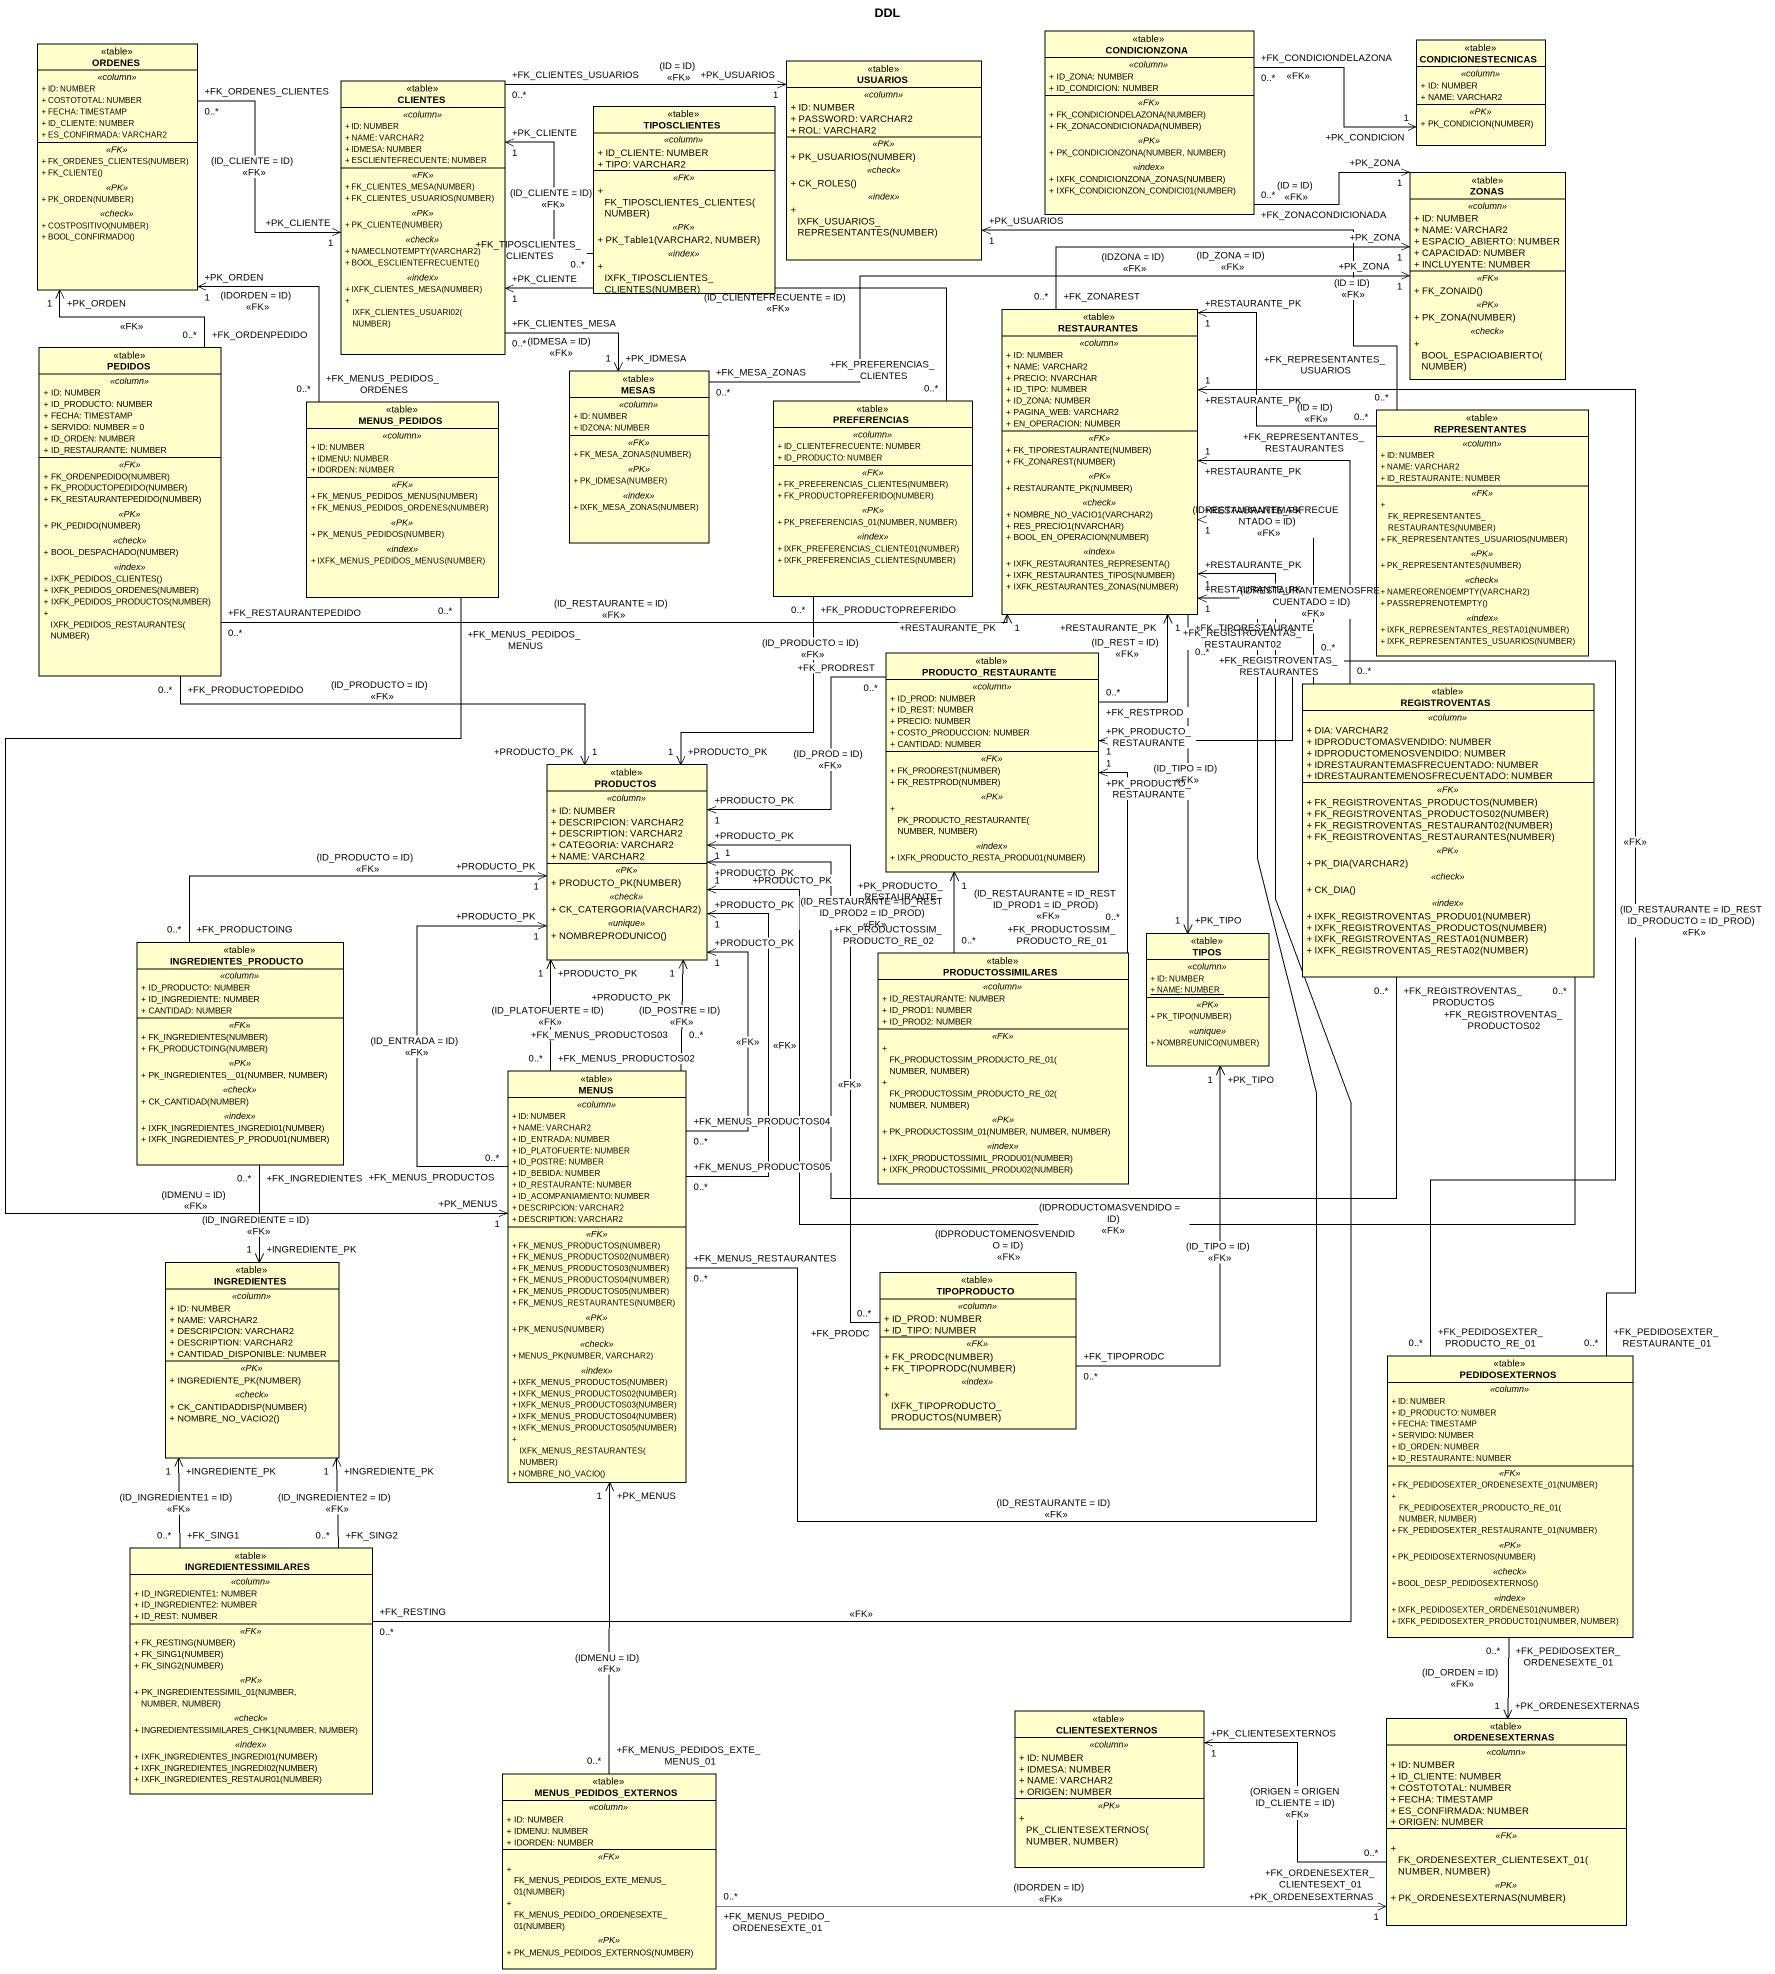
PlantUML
@startuml
title DDL
hide circle
hide empty members
skinparam classAttributeIconSize 0
class ORDENES <<table>> {
  .. <<column>> ..
  + ID: NUMBER
  + COSTOTOTAL: NUMBER
  + FECHA: TIMESTAMP
  + ID_CLIENTE: NUMBER
  + ES_CONFIRMADA: VARCHAR2
  .. <<FK>> ..
  + FK_ORDENES_CLIENTES(NUMBER)
  + FK_CLIENTE()
  .. <<PK>> ..
  + PK_ORDEN(NUMBER)
  .. <<check>> ..
  + COSTPOSITIVO(NUMBER)
  + BOOL_CONFIRMADO()
}
class CONDICIONZONA <<table>> {
  .. <<column>> ..
  + ID_ZONA: NUMBER
  + ID_CONDICION: NUMBER
  .. <<FK>> ..
  + FK_CONDICIONDELAZONA(NUMBER)
  + FK_ZONACONDICIONADA(NUMBER)
  .. <<PK>> ..
  + PK_CONDICIONZONA(NUMBER, NUMBER)
  .. <<index>> ..
  + IXFK_CONDICIONZONA_ZONAS(NUMBER)
  + IXFK_CONDICIONZON_CONDICI01(NUMBER)
}
class CONDICIONESTECNICAS <<table>> {
  .. <<column>> ..
  + ID: NUMBER
  + NAME: VARCHAR2
  .. <<PK>> ..
  + PK_CONDICION(NUMBER)
}
class CLIENTES <<table>> {
  .. <<column>> ..
  + ID: NUMBER
  + NAME: VARCHAR2
  + IDMESA: NUMBER
  + ESCLIENTEFRECUENTE: NUMBER
  .. <<FK>> ..
  + FK_CLIENTES_MESA(NUMBER)
  + FK_CLIENTES_USUARIOS(NUMBER)
  .. <<PK>> ..
  + PK_CLIENTE(NUMBER)
  .. <<check>> ..
  + NAMECLNOTEMPTY(VARCHAR2)
  + BOOL_ESCLIENTEFRECUENTE()
  .. <<index>> ..
  + IXFK_CLIENTES_MESA(NUMBER)
  + IXFK_CLIENTES_USUARI02(NUMBER)
}
class USUARIOS <<table>> {
  .. <<column>> ..
  + ID: NUMBER
  + PASSWORD: VARCHAR2
  + ROL: VARCHAR2
  .. <<PK>> ..
  + PK_USUARIOS(NUMBER)
  .. <<check>> ..
  + CK_ROLES()
  .. <<index>> ..
  + IXFK_USUARIOS_REPRESENTANTES(NUMBER)
}
class TIPOSCLIENTES <<table>> {
  .. <<column>> ..
  + ID_CLIENTE: NUMBER
  + TIPO: VARCHAR2
  .. <<FK>> ..
  + FK_TIPOSCLIENTES_CLIENTES(NUMBER)
  .. <<PK>> ..
  + PK_Table1(VARCHAR2, NUMBER)
  .. <<index>> ..
  + IXFK_TIPOSCLIENTES_CLIENTES(NUMBER)
}
class ZONAS <<table>> {
  .. <<column>> ..
  + ID: NUMBER
  + NAME: VARCHAR2
  + ESPACIO_ABIERTO: NUMBER
  + CAPACIDAD: NUMBER
  + INCLUYENTE: NUMBER
  .. <<FK>> ..
  + FK_ZONAID()
  .. <<PK>> ..
  + PK_ZONA(NUMBER)
  .. <<check>> ..
  + BOOL_ESPACIOABIERTO(NUMBER)
}
class RESTAURANTES <<table>> {
  .. <<column>> ..
  + ID: NUMBER
  + NAME: VARCHAR2
  + PRECIO: NVARCHAR
  + ID_TIPO: NUMBER
  + ID_ZONA: NUMBER
  + PAGINA_WEB: VARCHAR2
  + EN_OPERACION: NUMBER
  .. <<FK>> ..
  + FK_TIPORESTAURANTE(NUMBER)
  + FK_ZONAREST(NUMBER)
  .. <<PK>> ..
  + RESTAURANTE_PK(NUMBER)
  .. <<check>> ..
  + NOMBRE_NO_VACIO1(VARCHAR2)
  + RES_PRECIO1(NVARCHAR)
  + BOOL_EN_OPERACION(NUMBER)
  .. <<index>> ..
  + IXFK_RESTAURANTES_REPRESENTA()
  + IXFK_RESTAURANTES_TIPOS(NUMBER)
  + IXFK_RESTAURANTES_ZONAS(NUMBER)
}
class PEDIDOS <<table>> {
  .. <<column>> ..
  + ID: NUMBER
  + ID_PRODUCTO: NUMBER
  + FECHA: TIMESTAMP
  + SERVIDO: NUMBER = 0
  + ID_ORDEN: NUMBER
  + ID_RESTAURANTE: NUMBER
  .. <<FK>> ..
  + FK_ORDENPEDIDO(NUMBER)
  + FK_PRODUCTOPEDIDO(NUMBER)
  + FK_RESTAURANTEPEDIDO(NUMBER)
  .. <<PK>> ..
  + PK_PEDIDO(NUMBER)
  .. <<check>> ..
  + BOOL_DESPACHADO(NUMBER)
  .. <<index>> ..
  + IXFK_PEDIDOS_CLIENTES()
  + IXFK_PEDIDOS_ORDENES(NUMBER)
  + IXFK_PEDIDOS_PRODUCTOS(NUMBER)
  + IXFK_PEDIDOS_RESTAURANTES(NUMBER)
}
class MESAS <<table>> {
  .. <<column>> ..
  + ID: NUMBER
  + IDZONA: NUMBER
  .. <<FK>> ..
  + FK_MESA_ZONAS(NUMBER)
  .. <<PK>> ..
  + PK_IDMESA(NUMBER)
  .. <<index>> ..
  + IXFK_MESA_ZONAS(NUMBER)
}
class MENUS_PEDIDOS <<table>> {
  .. <<column>> ..
  + ID: NUMBER
  + IDMENU: NUMBER
  + IDORDEN: NUMBER
  .. <<FK>> ..
  + FK_MENUS_PEDIDOS_MENUS(NUMBER)
  + FK_MENUS_PEDIDOS_ORDENES(NUMBER)
  .. <<PK>> ..
  + PK_MENUS_PEDIDOS(NUMBER)
  .. <<index>> ..
  + IXFK_MENUS_PEDIDOS_MENUS(NUMBER)
}
class PREFERENCIAS <<table>> {
  .. <<column>> ..
  + ID_CLIENTEFRECUENTE: NUMBER
  + ID_PRODUCTO: NUMBER
  .. <<FK>> ..
  + FK_PREFERENCIAS_CLIENTES(NUMBER)
  + FK_PRODUCTOPREFERIDO(NUMBER)
  .. <<PK>> ..
  + PK_PREFERENCIAS_01(NUMBER, NUMBER)
  .. <<index>> ..
  + IXFK_PREFERENCIAS_CLIENTE01(NUMBER)
  + IXFK_PREFERENCIAS_CLIENTES(NUMBER)
}
class REPRESENTANTES <<table>> {
  .. <<column>> ..
  + ID: NUMBER
  + NAME: VARCHAR2
  + ID_RESTAURANTE: NUMBER
  .. <<FK>> ..
  + FK_REPRESENTANTES_RESTAURANTES(NUMBER)
  + FK_REPRESENTANTES_USUARIOS(NUMBER)
  .. <<PK>> ..
  + PK_REPRESENTANTES(NUMBER)
  .. <<check>> ..
  + NAMEREORENOEMPTY(VARCHAR2)
  + PASSREPRENOTEMPTY()
  .. <<index>> ..
  + IXFK_REPRESENTANTES_RESTA01(NUMBER)
  + IXFK_REPRESENTANTES_USUARIOS(NUMBER)
}
class PRODUCTO_RESTAURANTE <<table>> {
  .. <<column>> ..
  + ID_PROD: NUMBER
  + ID_REST: NUMBER
  + PRECIO: NUMBER
  + COSTO_PRODUCCION: NUMBER
  + CANTIDAD: NUMBER
  .. <<FK>> ..
  + FK_PRODREST(NUMBER)
  + FK_RESTPROD(NUMBER)
  .. <<PK>> ..
  + PK_PRODUCTO_RESTAURANTE(NUMBER, NUMBER)
  .. <<index>> ..
  + IXFK_PRODUCTO_RESTA_PRODU01(NUMBER)
}
class REGISTROVENTAS <<table>> {
  .. <<column>> ..
  + DIA: VARCHAR2
  + IDPRODUCTOMASVENDIDO: NUMBER
  + IDPRODUCTOMENOSVENDIDO: NUMBER
  + IDRESTAURANTEMASFRECUENTADO: NUMBER
  + IDRESTAURANTEMENOSFRECUENTADO: NUMBER
  .. <<FK>> ..
  + FK_REGISTROVENTAS_PRODUCTOS(NUMBER)
  + FK_REGISTROVENTAS_PRODUCTOS02(NUMBER)
  + FK_REGISTROVENTAS_RESTAURANT02(NUMBER)
  + FK_REGISTROVENTAS_RESTAURANTES(NUMBER)
  .. <<PK>> ..
  + PK_DIA(VARCHAR2)
  .. <<check>> ..
  + CK_DIA()
  .. <<index>> ..
  + IXFK_REGISTROVENTAS_PRODU01(NUMBER)
  + IXFK_REGISTROVENTAS_PRODUCTOS(NUMBER)
  + IXFK_REGISTROVENTAS_RESTA01(NUMBER)
  + IXFK_REGISTROVENTAS_RESTA02(NUMBER)
}
class PRODUCTOS <<table>> {
  .. <<column>> ..
  + ID: NUMBER
  + DESCRIPCION: VARCHAR2
  + DESCRIPTION: VARCHAR2
  + CATEGORIA: VARCHAR2
  + NAME: VARCHAR2
  .. <<PK>> ..
  + PRODUCTO_PK(NUMBER)
  .. <<check>> ..
  + CK_CATERGORIA(VARCHAR2)
  .. <<unique>> ..
  + NOMBREPRODUNICO()
}
class INGREDIENTES_PRODUCTO <<table>> {
  .. <<column>> ..
  + ID_PRODUCTO: NUMBER
  + ID_INGREDIENTE: NUMBER
  + CANTIDAD: NUMBER
  .. <<FK>> ..
  + FK_INGREDIENTES(NUMBER)
  + FK_PRODUCTOING(NUMBER)
  .. <<PK>> ..
  + PK_INGREDIENTES__01(NUMBER, NUMBER)
  .. <<check>> ..
  + CK_CANTIDAD(NUMBER)
  .. <<index>> ..
  + IXFK_INGREDIENTES_INGREDI01(NUMBER)
  + IXFK_INGREDIENTES_P_PRODU01(NUMBER)
}
class TIPOS <<table>> {
  .. <<column>> ..
  + ID: NUMBER
  {static} + NAME: NUMBER
  .. <<PK>> ..
  + PK_TIPO(NUMBER)
  .. <<unique>> ..
  + NOMBREUNICO(NUMBER)
}
class PRODUCTOSSIMILARES <<table>> {
  .. <<column>> ..
  + ID_RESTAURANTE: NUMBER
  + ID_PROD1: NUMBER
  + ID_PROD2: NUMBER
  .. <<FK>> ..
  + FK_PRODUCTOSSIM_PRODUCTO_RE_01(NUMBER, NUMBER)
  + FK_PRODUCTOSSIM_PRODUCTO_RE_02(NUMBER, NUMBER)
  .. <<PK>> ..
  + PK_PRODUCTOSSIM_01(NUMBER, NUMBER, NUMBER)
  .. <<index>> ..
  + IXFK_PRODUCTOSSIMIL_PRODU01(NUMBER)
  + IXFK_PRODUCTOSSIMIL_PRODU02(NUMBER)
}
class MENUS <<table>> {
  .. <<column>> ..
  + ID: NUMBER
  + NAME: VARCHAR2
  + ID_ENTRADA: NUMBER
  + ID_PLATOFUERTE: NUMBER
  + ID_POSTRE: NUMBER
  + ID_BEBIDA: NUMBER
  + ID_RESTAURANTE: NUMBER
  + ID_ACOMPANIAMIENTO: NUMBER
  + DESCRIPCION: VARCHAR2
  + DESCRIPTION: VARCHAR2
  .. <<FK>> ..
  + FK_MENUS_PRODUCTOS(NUMBER)
  + FK_MENUS_PRODUCTOS02(NUMBER)
  + FK_MENUS_PRODUCTOS03(NUMBER)
  + FK_MENUS_PRODUCTOS04(NUMBER)
  + FK_MENUS_PRODUCTOS05(NUMBER)
  + FK_MENUS_RESTAURANTES(NUMBER)
  .. <<PK>> ..
  + PK_MENUS(NUMBER)
  .. <<check>> ..
  + MENUS_PK(NUMBER, VARCHAR2)
  .. <<index>> ..
  + IXFK_MENUS_PRODUCTOS(NUMBER)
  + IXFK_MENUS_PRODUCTOS02(NUMBER)
  + IXFK_MENUS_PRODUCTOS03(NUMBER)
  + IXFK_MENUS_PRODUCTOS04(NUMBER)
  + IXFK_MENUS_PRODUCTOS05(NUMBER)
  + IXFK_MENUS_RESTAURANTES(NUMBER)
  + NOMBRE_NO_VACIO()
}
class INGREDIENTES <<table>> {
  .. <<column>> ..
  + ID: NUMBER
  + NAME: VARCHAR2
  + DESCRIPCION: VARCHAR2
  + DESCRIPTION: VARCHAR2
  + CANTIDAD_DISPONIBLE: NUMBER
  .. <<PK>> ..
  + INGREDIENTE_PK(NUMBER)
  .. <<check>> ..
  + CK_CANTIDADDISP(NUMBER)
  + NOMBRE_NO_VACIO2()
}
class TIPOPRODUCTO <<table>> {
  .. <<column>> ..
  + ID_PROD: NUMBER
  + ID_TIPO: NUMBER
  .. <<FK>> ..
  + FK_PRODC(NUMBER)
  + FK_TIPOPRODC(NUMBER)
  .. <<index>> ..
  + IXFK_TIPOPRODUCTO_PRODUCTOS(NUMBER)
}
class PEDIDOSEXTERNOS <<table>> {
  .. <<column>> ..
  + ID: NUMBER
  + ID_PRODUCTO: NUMBER
  + FECHA: TIMESTAMP
  + SERVIDO: NUMBER
  + ID_ORDEN: NUMBER
  + ID_RESTAURANTE: NUMBER
  .. <<FK>> ..
  + FK_PEDIDOSEXTER_ORDENESEXTE_01(NUMBER)
  + FK_PEDIDOSEXTER_PRODUCTO_RE_01(NUMBER, NUMBER)
  + FK_PEDIDOSEXTER_RESTAURANTE_01(NUMBER)
  .. <<PK>> ..
  + PK_PEDIDOSEXTERNOS(NUMBER)
  .. <<check>> ..
  + BOOL_DESP_PEDIDOSEXTERNOS()
  .. <<index>> ..
  + IXFK_PEDIDOSEXTER_ORDENES01(NUMBER)
  + IXFK_PEDIDOSEXTER_PRODUCT01(NUMBER, NUMBER)
}
class INGREDIENTESSIMILARES <<table>> {
  .. <<column>> ..
  + ID_INGREDIENTE1: NUMBER
  + ID_INGREDIENTE2: NUMBER
  + ID_REST: NUMBER
  .. <<FK>> ..
  + FK_RESTING(NUMBER)
  + FK_SING1(NUMBER)
  + FK_SING2(NUMBER)
  .. <<PK>> ..
  + PK_INGREDIENTESSIMIL_01(NUMBER, NUMBER, NUMBER)
  .. <<check>> ..
  + INGREDIENTESSIMILARES_CHK1(NUMBER, NUMBER)
  .. <<index>> ..
  + IXFK_INGREDIENTES_INGREDI01(NUMBER)
  + IXFK_INGREDIENTES_INGREDI02(NUMBER)
  + IXFK_INGREDIENTES_RESTAUR01(NUMBER)
}
class CLIENTESEXTERNOS <<table>> {
  .. <<column>> ..
  + ID: NUMBER
  + IDMESA: NUMBER
  + NAME: VARCHAR2
  + ORIGEN: NUMBER
  .. <<PK>> ..
  + PK_CLIENTESEXTERNOS(NUMBER, NUMBER)
}
class ORDENESEXTERNAS <<table>> {
  .. <<column>> ..
  + ID: NUMBER
  + ID_CLIENTE: NUMBER
  + COSTOTOTAL: NUMBER
  + FECHA: TIMESTAMP
  + ES_CONFIRMADA: NUMBER
  + ORIGEN: NUMBER
  .. <<FK>> ..
  + FK_ORDENESEXTER_CLIENTESEXT_01(NUMBER, NUMBER)
  .. <<PK>> ..
  + PK_ORDENESEXTERNAS(NUMBER)
}
class MENUS_PEDIDOS_EXTERNOS <<table>> {
  .. <<column>> ..
  + ID: NUMBER
  + IDMENU: NUMBER
  + IDORDEN: NUMBER
  .. <<FK>> ..
  + FK_MENUS_PEDIDOS_EXTE_MENUS_01(NUMBER)
  + FK_MENUS_PEDIDO_ORDENESEXTE_01(NUMBER)
  .. <<PK>> ..
  + PK_MENUS_PEDIDOS_EXTERNOS(NUMBER)
}
ORDENES "+FK_ORDENES_CLIENTES\n0..*" -right-> "+PK_CLIENTE\n1" CLIENTES : (ID_CLIENTE = ID)\n<<FK>>
CONDICIONZONA "+FK_CONDICIONDELAZONA\n0..*" -right-> "+PK_CONDICION\n1" CONDICIONESTECNICAS : <<FK>>
CONDICIONZONA "+FK_ZONACONDICIONADA\n0..*" -right-> "+PK_ZONA\n1" ZONAS : (ID = ID)\n<<FK>>
CLIENTES "+FK_CLIENTES_USUARIOS\n0..*" -right-> "+PK_USUARIOS\n1" USUARIOS : (ID = ID)\n<<FK>>
CLIENTES "+FK_CLIENTES_MESA\n0..*" --> "+PK_IDMESA\n1" MESAS : (IDMESA = ID)\n<<FK>>
TIPOSCLIENTES "+FK_TIPOSCLIENTES_CLIENTES\n0..*" -left-> "+PK_CLIENTE\n1" CLIENTES : (ID_CLIENTE = ID)\n<<FK>>
RESTAURANTES "+FK_ZONAREST\n0..*" -right-> "+PK_ZONA\n1" ZONAS : (ID_ZONA = ID)\n<<FK>>
RESTAURANTES "+FK_TIPORESTAURANTE\n0..*" --> "+PK_TIPO\n1" TIPOS : (ID_TIPO = ID)\n<<FK>>
PEDIDOS "+FK_ORDENPEDIDO\n0..*" -up-> "+PK_ORDEN\n1" ORDENES : <<FK>>
PEDIDOS "+FK_RESTAURANTEPEDIDO\n0..*" -right-> "+RESTAURANTE_PK\n1" RESTAURANTES : (ID_RESTAURANTE = ID)\n<<FK>>
PEDIDOS "+FK_PRODUCTOPEDIDO\n0..*" --> "+PRODUCTO_PK\n1" PRODUCTOS : (ID_PRODUCTO = ID)\n<<FK>>
MESAS "+FK_MESA_ZONAS\n0..*" -right-> "+PK_ZONA\n1" ZONAS : (IDZONA = ID)\n<<FK>>
MENUS_PEDIDOS "+FK_MENUS_PEDIDOS_ORDENES\n0..*" -up-> "+PK_ORDEN\n1" ORDENES : (IDORDEN = ID)\n<<FK>>
MENUS_PEDIDOS "+FK_MENUS_PEDIDOS_MENUS\n0..*" --> "+PK_MENUS\n1" MENUS : (IDMENU = ID)\n<<FK>>
PREFERENCIAS "+FK_PREFERENCIAS_CLIENTES\n0..*" -up-> "+PK_CLIENTE\n1" CLIENTES : (ID_CLIENTEFRECUENTE = ID)\n<<FK>>
PREFERENCIAS "+FK_PRODUCTOPREFERIDO\n0..*" --> "+PRODUCTO_PK\n1" PRODUCTOS : (ID_PRODUCTO = ID)\n<<FK>>
REPRESENTANTES "+FK_REPRESENTANTES_USUARIOS\n0..*" -up-> "+PK_USUARIOS\n1" USUARIOS : (ID = ID)\n<<FK>>
REPRESENTANTES "+FK_REPRESENTANTES_RESTAURANTES\n0..*" -left-> "+RESTAURANTE_PK\n1" RESTAURANTES : (ID = ID)\n<<FK>>
PRODUCTO_RESTAURANTE "+FK_RESTPROD\n0..*" -up-> "+RESTAURANTE_PK\n1" RESTAURANTES : (ID_REST = ID)\n<<FK>>
PRODUCTO_RESTAURANTE "+FK_PRODREST\n0..*" -left-> "+PRODUCTO_PK\n1" PRODUCTOS : (ID_PROD = ID)\n<<FK>>
REGISTROVENTAS "+FK_REGISTROVENTAS_RESTAURANTES\n0..*" -up-> "+RESTAURANTE_PK\n1" RESTAURANTES : (IDRESTAURANTEMASFRECUENTADO = ID)\n<<FK>>
REGISTROVENTAS "+FK_REGISTROVENTAS_RESTAURANT02\n0..*" -up-> "+RESTAURANTE_PK\n1" RESTAURANTES : (IDRESTAURANTEMENOSFRECUENTADO = ID)\n<<FK>>
REGISTROVENTAS "+FK_REGISTROVENTAS_PRODUCTOS\n0..*" -left-> "+PRODUCTO_PK\n1" PRODUCTOS : (IDPRODUCTOMASVENDIDO = ID)\n<<FK>>
REGISTROVENTAS "+FK_REGISTROVENTAS_PRODUCTOS02\n0..*" -left-> "+PRODUCTO_PK\n1" PRODUCTOS : (IDPRODUCTOMENOSVENDIDO = ID)\n<<FK>>
INGREDIENTES_PRODUCTO "+FK_PRODUCTOING\n0..*" -right-> "+PRODUCTO_PK\n1" PRODUCTOS : (ID_PRODUCTO = ID)\n<<FK>>
INGREDIENTES_PRODUCTO "+FK_INGREDIENTES\n0..*" --> "+INGREDIENTE_PK\n1" INGREDIENTES : (ID_INGREDIENTE = ID)\n<<FK>>
PRODUCTOSSIMILARES "+FK_PRODUCTOSSIM_PRODUCTO_RE_01\n0..*" -up-> "+PK_PRODUCTO_RESTAURANTE\n1" PRODUCTO_RESTAURANTE : (ID_RESTAURANTE = ID_REST ID_PROD1 = ID_PROD)\n<<FK>>
PRODUCTOSSIMILARES "+FK_PRODUCTOSSIM_PRODUCTO_RE_02\n0..*" -up-> "+PK_PRODUCTO_RESTAURANTE\n1" PRODUCTO_RESTAURANTE : (ID_RESTAURANTE = ID_REST ID_PROD2 = ID_PROD)\n<<FK>>
MENUS "+FK_MENUS_RESTAURANTES\n0..*" -up-> "+RESTAURANTE_PK\n1" RESTAURANTES : (ID_RESTAURANTE = ID)\n<<FK>>
MENUS "+FK_MENUS_PRODUCTOS\n0..*" -up-> "+PRODUCTO_PK\n1" PRODUCTOS : (ID_ENTRADA = ID)\n<<FK>>
MENUS "+FK_MENUS_PRODUCTOS02\n0..*" -up-> "+PRODUCTO_PK\n1" PRODUCTOS : (ID_PLATOFUERTE = ID)\n<<FK>>
MENUS "+FK_MENUS_PRODUCTOS03\n0..*" -up-> "+PRODUCTO_PK\n1" PRODUCTOS : (ID_POSTRE = ID)\n<<FK>>
MENUS "+FK_MENUS_PRODUCTOS04\n0..*" -up-> "+PRODUCTO_PK\n1" PRODUCTOS : <<FK>>
MENUS "+FK_MENUS_PRODUCTOS05\n0..*" -up-> "+PRODUCTO_PK\n1" PRODUCTOS : <<FK>>
TIPOPRODUCTO "+FK_PRODC\n0..*" -up-> "+PRODUCTO_PK\n1" PRODUCTOS : <<FK>>
TIPOPRODUCTO "+FK_TIPOPRODC\n0..*" -up-> "+PK_TIPO\n1" TIPOS : (ID_TIPO = ID)\n<<FK>>
PEDIDOSEXTERNOS "+FK_PEDIDOSEXTER_RESTAURANTE_01\n0..*" -up-> "+RESTAURANTE_PK\n1" RESTAURANTES : <<FK>>
PEDIDOSEXTERNOS "+FK_PEDIDOSEXTER_PRODUCTO_RE_01\n0..*" -up-> "+PK_PRODUCTO_RESTAURANTE\n1" PRODUCTO_RESTAURANTE : (ID_RESTAURANTE = ID_REST ID_PRODUCTO = ID_PROD)\n<<FK>>
PEDIDOSEXTERNOS "+FK_PEDIDOSEXTER_ORDENESEXTE_01\n0..*" --> "+PK_ORDENESEXTERNAS\n1" ORDENESEXTERNAS : (ID_ORDEN = ID)\n<<FK>>
INGREDIENTESSIMILARES "+FK_RESTING\n0..*" -up-> "+RESTAURANTE_PK\n1" RESTAURANTES : <<FK>>
INGREDIENTESSIMILARES "+FK_SING1\n0..*" -up-> "+INGREDIENTE_PK\n1" INGREDIENTES : (ID_INGREDIENTE1 = ID)\n<<FK>>
INGREDIENTESSIMILARES "+FK_SING2\n0..*" -up-> "+INGREDIENTE_PK\n1" INGREDIENTES : (ID_INGREDIENTE2 = ID)\n<<FK>>
ORDENESEXTERNAS "+FK_ORDENESEXTER_CLIENTESEXT_01\n0..*" -left-> "+PK_CLIENTESEXTERNOS\n1" CLIENTESEXTERNOS : (ORIGEN = ORIGEN ID_CLIENTE = ID)\n<<FK>>
MENUS_PEDIDOS_EXTERNOS "+FK_MENUS_PEDIDOS_EXTE_MENUS_01\n0..*" -up-> "+PK_MENUS\n1" MENUS : (IDMENU = ID)\n<<FK>>
MENUS_PEDIDOS_EXTERNOS "+FK_MENUS_PEDIDO_ORDENESEXTE_01\n0..*" -right-> "+PK_ORDENESEXTERNAS\n1" ORDENESEXTERNAS : (IDORDEN = ID)\n<<FK>>
@enduml
